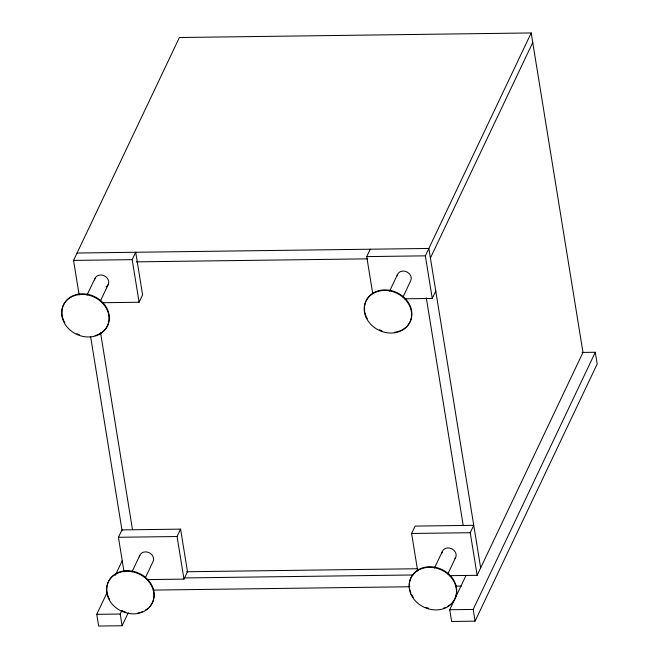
<?xml version="1.0" encoding="UTF-8"?>
<svg xmlns="http://www.w3.org/2000/svg" width="659" height="659" viewBox="0 0 659 659"><rect width="100%" height="100%" fill="white"/><g stroke="black" fill="none" stroke-linecap="round" stroke-linejoin="round"><path stroke-width="0.99" d="M79.146 294.894L73.553 260.412L179.388 37.522L531.195 32.95L582.984 352.417L477.149 575.315L449.38 575.669M61.897 315.99L62.168 315.414A24.358 20.544 25.4 0 1 80.134 293.922A24.358 20.544 25.4 0 1 108.117 311.114A24.358 20.544 25.4 0 1 95.028 335.604M87.079 295.001L94.962 278.411M100.423 300.965L108.307 284.375M139.09 302.25L132.187 259.654L135.696 252.265L142.599 294.861L139.09 302.25L102.063 302.728M124.032 571.773L118.439 537.291L121.948 529.902L180.582 529.136L187.494 571.732L183.985 579.121L146.949 579.607M106.783 592.861L107.055 592.293A24.358 20.544 25.4 0 1 136.298 572.193A24.358 20.544 25.4 0 1 149.535 606.832M128.274 612.746L122.104 625.745L98.652 626.05L96.749 614.336L106.89 592.985M115.267 575.34L122.319 560.488M131.973 571.872L139.848 555.29M122.104 625.745L120.202 614.031L121.964 610.316M145.318 577.836L153.193 561.246A7.307 6.162 25.4 0 0 147.171 552.036L145.318 551.88A7.307 6.162 25.4 0 0 139.436 556.847M183.985 579.121L177.073 536.525L180.582 529.136M372.64 293.115L366.725 256.606L370.234 249.217M389.634 291.072L397.509 274.482M402.978 297.028L410.854 280.437A7.307 6.162 25.4 0 0 404.832 271.228L402.978 271.071A7.307 6.162 25.4 0 0 397.097 276.047M404.486 298.799L432.263 298.436L425.352 255.84L531.195 32.95M430.418 258.031L532.744 42.53M411.356 311.443L411.628 310.875M432.263 298.436L435.772 291.047M417.691 570.999L411.611 533.477L415.121 526.088L473.755 525.322L470.246 532.719L477.149 575.315M434.52 567.943L442.395 551.352M447.865 573.907L455.74 557.316M456.242 588.322L456.514 587.746M582.045 352.433L595.299 352.26L597.202 363.974L475.081 621.157L451.629 621.462L449.726 609.748L466.037 575.398M475.081 621.157L473.178 609.443L595.299 352.26M77.062 253.023L428.861 248.451L480.658 567.918M73.553 260.412L132.187 259.654M366.725 256.606L425.352 255.84M136.413 261.854L367.673 258.847M118.439 537.291L177.073 536.525M411.611 533.477L470.246 532.719M186.654 571.74L417.732 568.742M184.273 577.943L413.193 574.969M153.316 590.085L409.956 586.749M456.152 586.148L461.284 586.082M96.749 614.336L120.202 614.031M449.726 609.748L473.178 609.443M426.291 297.794L463.186 525.388M100.539 332.581L132.492 529.688M90.637 336.782L122.104 530.841M106.181 286.797A7.307 6.162 25.4 0 0 108.422 280.314A7.307 6.162 25.4 0 0 102.285 275.165L100.423 275.009A7.307 6.162 25.4 0 0 94.55 279.976M79.401 334.756A24.358 20.544 25.4 0 1 76.881 333.709M64.763 322.679A24.358 20.544 25.4 0 1 63.857 320.917M63.47 320.027A24.358 20.544 25.4 0 1 62.341 316.345M406.562 326.675A24.358 20.544 25.4 0 1 397.575 331.675M396.627 331.905A24.358 20.544 25.4 0 1 394.659 332.26M381.956 330.818A24.358 20.544 25.4 0 1 379.436 329.78M367.31 318.75A24.358 20.544 25.4 0 1 366.412 316.987M366.025 316.089A24.358 20.544 25.4 0 1 364.888 312.407M364.715 311.485A24.358 20.544 25.4 0 1 393.958 291.385A24.358 20.544 25.4 0 1 407.196 326.024M441.991 552.917A7.307 6.162 25.4 0 1 447.865 547.95L449.718 548.099A7.307 6.162 25.4 0 1 454.883 558.675M450.781 604.171A24.358 20.544 25.4 0 1 447.774 606.346M445.229 607.614A24.358 20.544 25.4 0 1 443.4 608.273M428.581 608.257A24.358 20.544 25.4 0 1 425.986 607.376M413.267 597.334A24.358 20.544 25.4 0 1 411.727 594.747M410.911 592.968A24.358 20.544 25.4 0 1 409.774 589.278M409.396 586.51A24.358 20.544 25.4 0 1 439.841 568.618A24.358 20.544 25.4 0 1 452.082 602.894M148.234 608.1A24.358 20.544 25.4 0 1 145.227 610.275M142.673 611.544A24.358 20.544 25.4 0 1 140.845 612.211M139.914 612.483A24.358 20.544 25.4 0 1 137.986 612.911M126.026 612.195A24.358 20.544 25.4 0 1 121.775 610.588M109.649 599.55A24.358 20.544 25.4 0 1 108.751 597.795M108.364 596.897A24.358 20.544 25.4 0 1 107.228 593.215M63.585 321.493A24.358 20.544 25.4 0 0 104.377 330.53A24.358 20.544 25.4 0 0 88.084 295.034A24.358 20.544 25.4 0 0 63.585 321.493M366.14 317.556A24.358 20.544 25.4 0 0 406.924 326.592A24.358 20.544 25.4 0 0 390.63 291.097A24.358 20.544 25.4 0 0 366.14 317.556M411.027 594.434A24.358 20.544 25.4 0 0 451.81 603.471A24.358 20.544 25.4 0 0 435.525 567.976A24.358 20.544 25.4 0 0 411.027 594.434M108.48 598.364A24.358 20.544 25.4 0 0 149.263 607.4A24.358 20.544 25.4 0 0 132.97 571.905A24.358 20.544 25.4 0 0 108.48 598.364"/></g></svg>
